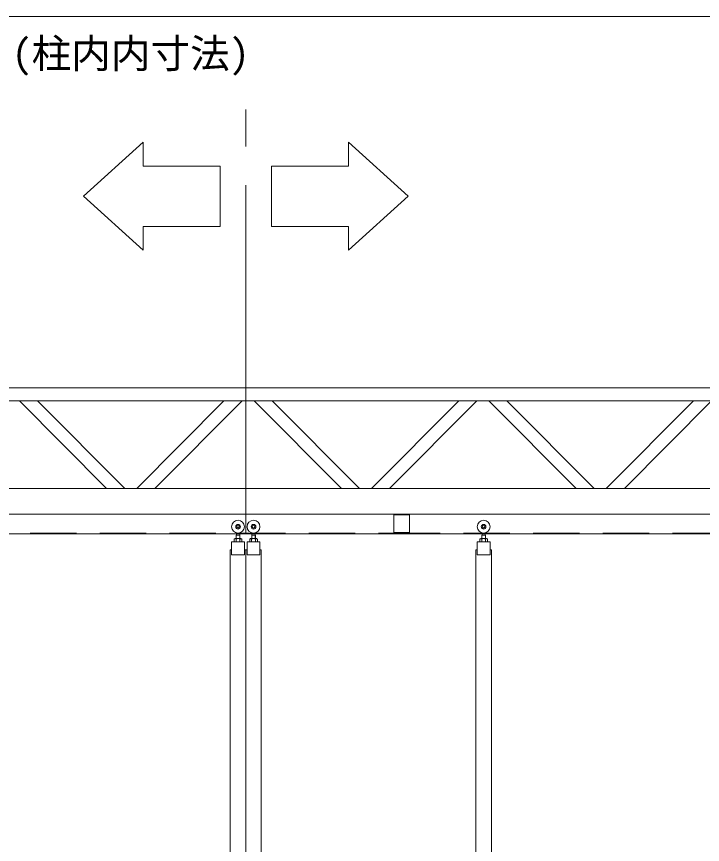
# Model space of a CAD drawing. Units: millimetres, scale not verified. Extents: x -16120 to 16120, y -26100 to 26100.
# Drawn here: x -5843 to -3184, y 12073 to 15281 of the extents above; entities that cross this region are included whole.
import ezdxf
from ezdxf.enums import TextEntityAlignment as Align

# ---------------------------------------------------------------- set-up
doc = ezdxf.new("R2010")
doc.units = ezdxf.units.MM
doc.header["$LTSCALE"] = 150
doc.linetypes.add('CHAIN2', pattern=[12, 9, -1, 1, -1])
doc.linetypes.add('DASHED1', pattern=[1.8, 1.2, -0.6])
for name, color, linetype, lineweight in [('0-B_寸法', 134, 'Continuous', 18), ('0-D_大型中間梁51', 134, 'Continuous', 18), ('1-3_中央走行棒', 134, 'Continuous', 18), ('1-4_中央走行棒右', 134, 'Continuous', 18), ('1-5_中央走行棒左', 134, 'Continuous', 18), ('1-6_通芯', 134, 'CHAIN2', 18), ('1-B_文字', 134, 'Continuous', 18)]:
    doc.layers.add(name, color=color, linetype=linetype, lineweight=lineweight)
doc.styles.add('ＭＳ ゴシック', font='')
doc.styles.get('ＭＳ ゴシック').set_extended_font_data('MS Gothic')

msp = doc.modelspace()

# ---------------------------------------------------------------- linework, layer by layer
at = {"layer": '0-B_寸法'}
msp.add_line((-12062.3, 15280.8), (1261.7, 15280.8), dxfattribs=at)
at = {"layer": '0-D_大型中間梁51'}
msp.add_line((-4320.3, 13350.4), (-4380.3, 13350.4), dxfattribs=at)
at = {"layer": '0-D_大型中間梁51', "linetype": 'DASHED1'}
for p in [(-7950.3, 13279), (-2850.3, 13279)]:
    msp.add_line(p, (-4350.3, 13279), dxfattribs=at)
at = {"layer": '0-D_大型中間梁51'}
for points in [[(-7921.3, 13792), (-2862.3, 13792), (-2862.3, 13842), (-7938.3, 13842), (-7938.3, 13792)], [(-4350.3, 13352), (-7950.3, 13352), (-7950.3, 13277), (-4350.3, 13277), (-4350.3, 13282)], [(-4350.3, 13352), (-2850.3, 13352), (-2850.3, 13277), (-4350.3, 13277), (-4350.3, 13282)]]:
    msp.add_lwpolyline(points, dxfattribs=at)
for points in [[(-5761.8, 13792), (-5423.8, 13452), (-5493.8, 13452), (-5831.8, 13792)], [(-5038.8, 13792), (-5376.8, 13452), (-5306.8, 13452), (-4968.8, 13792)], [(-4851.8, 13792), (-4513.8, 13452), (-4583.8, 13452), (-4921.8, 13792)], [(-4128.8, 13792), (-4466.8, 13452), (-4396.8, 13452), (-4058.8, 13792)], [(-3941.8, 13792), (-3603.8, 13452), (-3673.8, 13452), (-4011.8, 13792)], [(-3218.8, 13792), (-3556.8, 13452), (-3486.8, 13452), (-3148.8, 13792)], [(-7938.3, 13352), (-2862.3, 13352), (-2862.3, 13452), (-7938.3, 13452)], [(-4380.3, 13282), (-4320.3, 13282), (-4320.3, 13352), (-4380.3, 13352)]]:
    msp.add_lwpolyline(points, close=True, dxfattribs=at)
at = {"layer": '1-3_中央走行棒'}
for p, q in [((-4021.1, 13258), (-4043.4, 13258)), ((-4039.8, 13258), (-4043.4, 13258)), ((-4040.2, 13258), (-4040.2, 13258)), ((-4039.8, 13256), (-4039.8, 13245)), ((-4039, 13258), (-4039, 13271)), ((-4038.5, 13271), (-4038.5, 13279.8)), ((-4026, 13271), (-4026, 13279.8)), ((-4025.6, 13258), (-4025.6, 13271)), ((-4021.1, 13258), (-4024.8, 13258)), ((-4024.8, 13256), (-4024.8, 13245)), ((-4024.3, 13258), (-4024.3, 13258))]:
    msp.add_line(p, q, dxfattribs=at)
for points in [[(-4047, 13256), (-4047, 13245), (-4017.5, 13245), (-4017.5, 13256)], [(-4040.2, 13258), (-4039.3, 13258), (-4039.3, 13271), (-4032.3, 13271)], [(-4024.3, 13258), (-4025.3, 13258), (-4025.3, 13271), (-4032.3, 13271)], [(-4062.3, 11883), (-4062.3, 13215), (-4057.3, 13215)], [(-4007.3, 13215), (-4002.3, 13215), (-4002.3, 11883)]]:
    msp.add_lwpolyline(points, dxfattribs=at)
msp.add_lwpolyline([(-4007.3, 13195), (-4057.3, 13195), (-4057.3, 13245), (-4007.3, 13245)], close=True, dxfattribs=at)
for radius in [25, 9, 5]:
    msp.add_circle((-4032.3, 13304), radius, dxfattribs=at)
for centre, radius, start, end in [((-4043.4, 13253.7), 4.29, 32.227, 147.773), ((-4032.3, 13242.9), 15.1, 60.137, 119.863), ((-4021.1, 13253.7), 4.29, 32.227, 147.773)]:
    msp.add_arc(centre, radius, start, end, dxfattribs=at)
at = {"layer": '1-4_中央走行棒右'}
for p, q in [((-4935.4, 13258), (-4913.1, 13258)), ((-4935.4, 13258), (-4931.8, 13258)), ((-4932.2, 13258), (-4932.2, 13258)), ((-4931.8, 13256), (-4931.8, 13245)), ((-4931, 13258), (-4931, 13271)), ((-4930.5, 13271), (-4930.5, 13279.8)), ((-4918, 13271), (-4918, 13279.8)), ((-4917.6, 13258), (-4917.6, 13271)), ((-4916.8, 13258), (-4913.1, 13258)), ((-4916.8, 13256), (-4916.8, 13245)), ((-4916.3, 13258), (-4916.3, 13258))]:
    msp.add_line(p, q, dxfattribs=at)
for points in [[(-4909.5, 13256), (-4909.5, 13245), (-4939, 13245), (-4939, 13256)], [(-4932.2, 13258), (-4931.3, 13258), (-4931.3, 13271), (-4924.3, 13271)], [(-4916.3, 13258), (-4917.3, 13258), (-4917.3, 13271), (-4924.3, 13271)], [(-4949.3, 13215), (-4954.3, 13215), (-4954.3, 11795)], [(-4894.3, 11883), (-4894.3, 13215), (-4899.3, 13215)]]:
    msp.add_lwpolyline(points, dxfattribs=at)
msp.add_lwpolyline([(-4949.3, 13195), (-4899.3, 13195), (-4899.3, 13245), (-4949.3, 13245)], close=True, dxfattribs=at)
for radius in [25, 9, 5]:
    msp.add_circle((-4924.3, 13304), radius, dxfattribs=at)
for centre, radius, start, end in [((-4935.4, 13253.7), 4.29, 32.227, 147.773), ((-4924.3, 13242.9), 15.1, 60.137, 119.863), ((-4913.1, 13253.7), 4.29, 32.227, 147.773)]:
    msp.add_arc(centre, radius, start, end, dxfattribs=at)
at = {"layer": '1-5_中央走行棒左'}
for p, q in [((-4995.4, 13258), (-4973.1, 13258)), ((-4995.4, 13258), (-4991.8, 13258)), ((-4992.2, 13258), (-4992.2, 13258)), ((-4991.8, 13256), (-4991.8, 13245)), ((-4991, 13258), (-4991, 13271)), ((-4990.5, 13271), (-4990.5, 13279.8)), ((-4978, 13271), (-4978, 13279.8)), ((-4977.6, 13258), (-4977.6, 13271)), ((-4976.8, 13258), (-4973.1, 13258)), ((-4976.8, 13256), (-4976.8, 13245)), ((-4976.3, 13258), (-4976.3, 13258))]:
    msp.add_line(p, q, dxfattribs=at)
for points in [[(-4969.5, 13256), (-4969.5, 13245), (-4999, 13245), (-4999, 13256)], [(-4992.2, 13258), (-4991.3, 13258), (-4991.3, 13271), (-4984.3, 13271)], [(-4976.3, 13258), (-4977.3, 13258), (-4977.3, 13271), (-4984.3, 13271)], [(-5009.3, 13215), (-5014.3, 13215), (-5014.3, 11883)], [(-4954.3, 11795), (-4954.3, 13215), (-4959.3, 13215)]]:
    msp.add_lwpolyline(points, dxfattribs=at)
msp.add_lwpolyline([(-5009.3, 13195), (-4959.3, 13195), (-4959.3, 13245), (-5009.3, 13245)], close=True, dxfattribs=at)
for radius in [25, 9, 5]:
    msp.add_circle((-4984.3, 13304), radius, dxfattribs=at)
for centre, radius, start, end in [((-4995.4, 13253.7), 4.29, 32.227, 147.773), ((-4984.3, 13242.9), 15.1, 60.137, 119.863), ((-4973.1, 13253.7), 4.29, 32.227, 147.773)]:
    msp.add_arc(centre, radius, start, end, dxfattribs=at)
at = {"layer": '1-6_通芯'}
msp.add_line((-4954.3, 13277), (-4954.3, 14921.1), dxfattribs=at)
at = {"layer": '1-B_文字'}
for points in [[(-5583.3, 14584.9), (-5352.3, 14794.2), (-5352.3, 14701.5), (-5053.6, 14701.5), (-5053.6, 14467.9), (-5352.3, 14467.9), (-5352.3, 14375.3)], [(-4325.2, 14584.9), (-4556.3, 14794.2), (-4556.3, 14701.5), (-4854.9, 14701.5), (-4854.9, 14467.9), (-4556.3, 14467.9), (-4556.3, 14375.3)]]:
    msp.add_lwpolyline(points, close=True, dxfattribs=at)

# ---------------------------------------------------------------- texts
at = {"layer": '0-B_寸法', "style": 'ＭＳ ゴシック'}
msp.add_text('(柱内内寸法)', height=112.6, dxfattribs=at).set_placement((-5861.1, 15047.8), align=Align.BOTTOM_LEFT)

doc.saveas('drawing.dxf')
